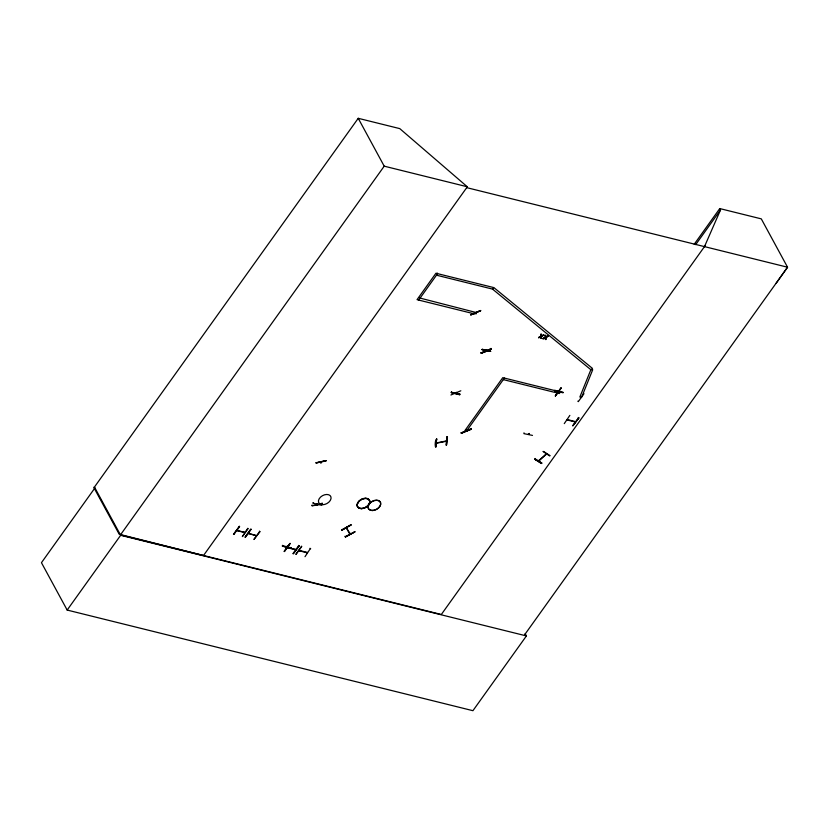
<?xml version="1.0" encoding="UTF-8"?>
<svg xmlns="http://www.w3.org/2000/svg" width="829" height="829" viewBox="0 0 829 829"><rect width="100%" height="100%" fill="white"/><g stroke="black" fill="none" stroke-linecap="round" stroke-linejoin="round"><path stroke-width="1.24" d="M539.368 460.126L538.529 460.8L546.218 453.96M539.513 460.385L538.736 461.059M546.529 454.074L545.43 454.665L546.062 453.981M455.67 393.215L456.333 393.63M465.805 430.324L466.312 430.116M475.805 313.725L475.597 313.093L476.219 313.497M540.85 336.191C535.358 338.926 542.591 337.216 540.922 334.232L541.534 334.553L540.922 334.232M540.954 336.387L541.026 334.429M541.43 338.47L541.389 336.346L543.72 334.926L541.503 336.543L541.43 338.47L540.891 336.615L538.56 337.59M545.213 337.268C539.72 340.014 546.953 338.294 545.285 335.31L545.824 337.196L548.187 336.201L547.544 335.869L545.824 337.196M545.316 337.465L545.285 335.31M542.922 338.667L545.254 337.693L545.793 339.548L545.751 337.424L548.083 336.004M545.793 339.548L545.751 337.424M435.753 447.028L436.676 439.08M543.824 335.123L541.461 336.118L541.43 334.356M545.71 336.999L545.793 335.434M540.912 338.346L540.891 336.615M545.275 339.424L545.254 337.693M326.087 460.603L316.015 462.727M311.963 505.099L312.129 505.918L322.243 503.825L322.066 502.985M321.248 462.085L320.761 463.028L320.802 462.261M316.958 504.467C315.994 506.996 318.647 501.566 317.051 504.478M321.124 462.872L321.237 462.23M322.232 503.804L312.139 505.555M436.8 439.121C434.966 438.79 434.748 447.815 435.878 447.069L436.582 438.728M446.499 444.935L447.422 436.987L446.53 444.966L445.971 445.08L447.007 437.059M236.69 530.736L245.208 532.477L236.939 530.384M298.886 550.684L307.155 552.819M567.119 419.93L575.295 422.002M346.823 527.638C344.512 525.493 352.18 536.632 349.786 533.254M286.772 546.736L287.694 545.938L287.062 546.819M528.27 434.251L529.192 433.443L528.612 434.313M558.777 392.283L558.414 391.962M581.015 397.474L580.735 397.765M317.507 504.301L317.092 503.711M290.886 547.451L290.782 548.28L282.399 546.135L282.513 545.316M282.648 545.72L291.093 547.845L290.772 548.27M290.761 548.228L282.409 546.062M451.546 392.21L460.022 394.293L459.701 394.728L451.318 392.542L459.805 393.899M459.691 394.708L451.328 392.511M532.487 435.412L523.897 433.64L524.011 432.831M704.484 246.617L720.515 209.944L719.759 208.566L694.205 244.275M287.622 546.114L286.824 546.653L287.632 546.021M455.763 393.008L456.168 392.459M485.867 351.558L486.146 349.983L486.26 351.009M528.342 434.075L529.13 433.526M558.839 392.076L558.477 392.635M326.046 460.924L315.922 463.007L326.118 460.623M534.933 459.214L541.865 463.09L541.43 463.484L534.933 459.256L541.441 463.401M541.762 463.09L535.244 458.924M436.355 442.955L446.24 440.966M776.141 283.269L787.55 267.218L761.291 218.866L719.759 208.566M524.529 634.9L787.55 267.218L466.665 187.634L467.287 186.774L399.765 128.609L358.232 118.309L94.454 487.037L120.651 535.296L526.415 635.926L472.924 710.691L67.17 610.061L41.45 562.694L94.931 487.929M358.232 118.309L384.21 166.173L120.443 534.902L441.329 614.486L705.106 245.757M67.17 610.061L120.651 535.296M233.851 534.436L239.519 526.508M239.622 526.591L233.488 534.404L239.415 526.197M248.12 528.653L242.358 536.601L247.819 528.28M251.073 529.379L245.405 537.296M250.7 529.306L245.042 537.265L250.969 529.068M418.676 300.067L437.577 273.653L437.246 273.062M259.373 531.151L260.047 531.658L253.912 539.472L259.674 531.524M290.057 543.316L284.129 551.523L289.808 543.565M284.482 551.554L290.16 543.637M288.378 547.751L287.58 547.503L295.849 549.606L287.425 547.834M298.45 545.409L299.134 545.917L293 553.72L298.709 545.751M299.124 545.896L293.435 553.793M296.036 554.425L301.715 546.498M299.932 550.611L299.031 550.767M307.486 552.487L306.471 552.663M305.01 556.694L310.315 548.643M504.405 378.076L466.603 430.904L464.976 430.5L502.768 377.672L560.425 391.962L559.316 393.506L503.296 379.609M569.844 415.381L564.28 423.619M695.697 244.628L720.515 209.944M578.86 417.92L572.787 425.785L578.922 417.961L578.248 417.464M555.337 395.93L561.192 387.993L555.482 395.92M561.046 387.671L555.326 395.91M583.979 393.692L578.3 401.63L577.854 401.174M313.103 503.141L321.465 505.275M313.403 502.84L312.865 502.882M482.063 349.569L490.664 351.392L482.001 349.724L482.323 349.289M451.339 392.594L451.432 391.765M485.473 351.548L486.229 350.107M485.763 351.62L486.271 350.916M456.147 393.101L456.644 392.418L456.116 392.449M554.891 390.335L563.264 392.49L554.58 390.791L554.902 390.355M546.394 454.199L538.923 460.934M476.188 313.59L476.095 312.999M485.794 350.118L485.981 350.833M465.857 430.241L466.022 430.842M558.435 392.625L558.922 391.951M542.954 451.453L549.648 455.919M534.943 459.266L535.161 458.478M476.209 313.663L476.053 312.875M466.426 430.779L466.281 430.075M490.633 351.403L482.312 349.268M554.601 390.656L562.964 392.791M295 549.389L295.932 549.627M299.082 550.404L307.393 552.435M567.326 419.598L568.145 419.712M543.72 334.926L541.461 336.118M538.663 337.786L540.995 336.812M543.026 338.864L545.358 337.9M545.855 337.621L548.187 336.201M341.579 529.949L351.092 524.736L341.766 530.301M341.703 530.177L351.227 524.985M345.258 536.684L354.957 531.803L345.434 536.995L345.03 536.249M354.926 531.752L345.424 536.974M256.513 535.648L248.534 533.306M567.523 419.609L575.73 421.692M470.841 314.989L480.685 310.492L470.634 314.595M480.986 352.491L481.297 353.278L491.265 349.196L490.944 348.398M460.831 390.791L450.924 394.998M471.318 429.153L461.349 433.235L471.338 429.204L471.017 428.417M447.453 437.018L446.686 436.738M446.313 441.266L436.323 443.235M256.513 535.689L248.337 533.617M456.074 392.884L456.261 393.599M384.21 166.173L467.338 186.784L203.509 555.503L119.2 534.239L93.687 487.255M436.468 275.187L492.488 289.083L590.859 369.713L592.725 369.703L581.72 397.018L579.854 397.029L590.859 369.713L592.476 368.418L494.105 287.787L492.488 289.083L493.597 287.539L435.94 273.249L417.039 299.663L474.696 313.963L475.794 312.419L419.453 297.932M575.637 421.66L574.715 421.857M310.688 548.777L310.005 548.27M578.507 417.816L572.88 425.764M550.073 455.66L543.534 451.442M349.9 533.358L349.755 534.073L346.387 527.959M480.737 310.751L470.789 314.865M461.059 432.5L461.38 433.287M525.182 633.677L526.415 635.926M301.611 546.187L295.932 554.114M491.255 349.175L481.276 353.227M491.12 348.75L481.193 352.936L491.12 348.75M471.235 428.811L461.266 432.945L471.214 428.811M372.366 510.571A6.777 4.518 -28.5 0 0 380.646 502.871A6.777 4.518 -28.5 0 0 370.273 502.913A6.777 4.518 -28.5 0 0 372.366 510.571M372.273 510.405A6.777 4.518 -28.5 0 0 380.552 502.695A6.777 4.518 -28.5 0 0 370.18 502.737A6.777 4.518 -28.5 0 0 372.273 510.405M361.434 508.633A6.777 4.518 -28.5 0 0 369.713 500.934A6.777 4.518 -28.5 0 0 359.34 500.975A6.777 4.518 -28.5 0 0 361.434 508.633A6.756 4.497 -28.5 0 0 369.703 500.954A6.756 4.497 -28.5 0 0 359.361 500.996A6.756 4.497 -28.5 0 0 361.454 508.623M361.34 508.457A6.777 4.518 -28.5 0 0 369.62 500.757A6.777 4.518 -28.5 0 0 359.247 500.799A6.777 4.518 -28.5 0 0 361.34 508.457M322.678 504.706A6.777 4.518 -28.5 0 0 330.968 497.006A6.777 4.518 -28.5 0 0 320.595 497.048A6.777 4.518 -28.5 0 0 322.678 504.706"/></g></svg>
